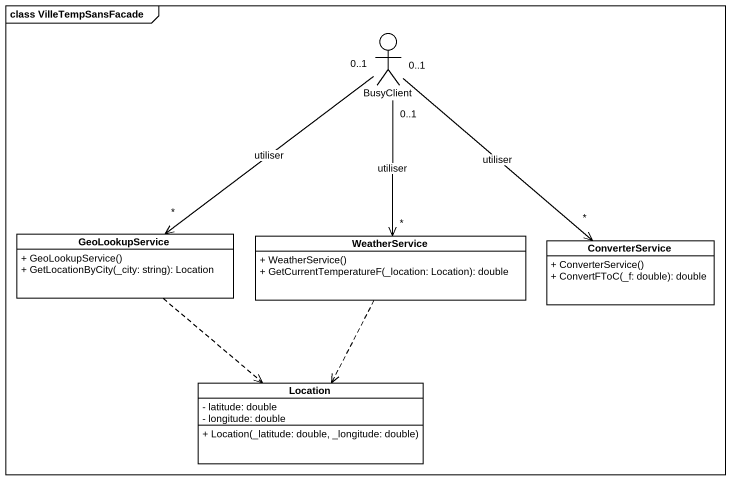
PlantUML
@startuml
mainframe class VilleTempSansFacade
allowmixing
hide circle
hide empty members
skinparam classAttributeIconSize 0
actor BusyClient
class GeoLookupService {
  + GeoLookupService()
  + GetLocationByCity(_city: string): Location
}
class WeatherService {
  + WeatherService()
  + GetCurrentTemperatureF(_location: Location): double
}
class ConverterService {
  + ConverterService()
  + ConvertFToC(_f: double): double
}
class Location {
  - latitude: double
  - longitude: double
  + Location(_latitude: double, _longitude: double)
}
BusyClient "0..1" --> "*" ConverterService : utiliser
GeoLookupService "*" <-up- "0..1" BusyClient : utiliser
GeoLookupService ..> Location
WeatherService "*" <-up- "0..1" BusyClient : utiliser
WeatherService ..> Location
@enduml
